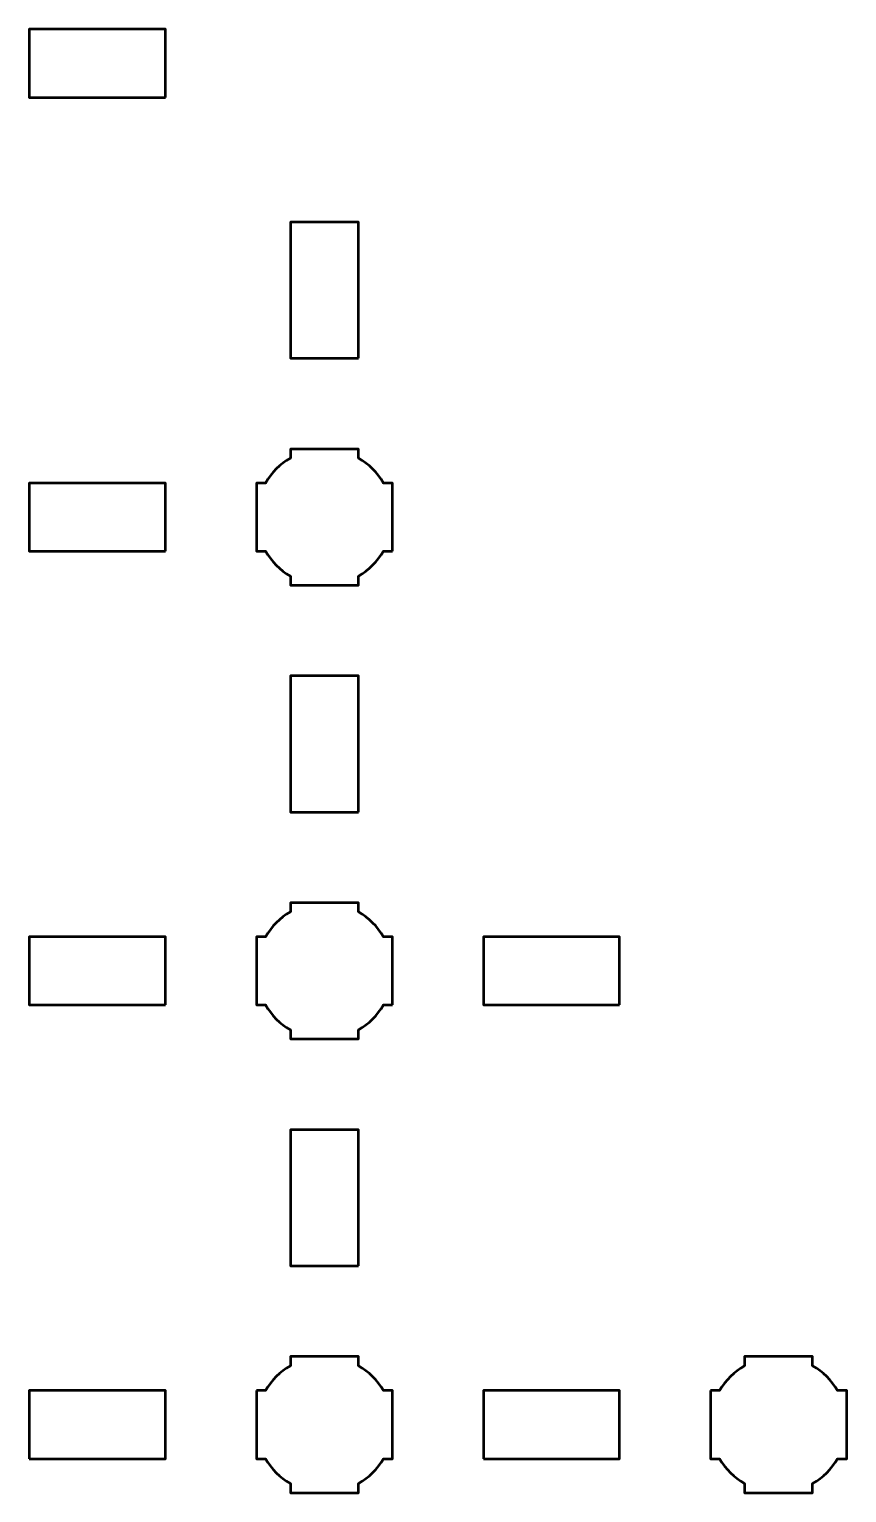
# Model space of a CAD drawing. Header units: centimetres. Extents: x -20.1 to -0.9, y -24.5 to -5.2.
# Drawn here: x -5.8 to -2.2, y -15.15 to -8.7 of the extents above; entities that cross this region are included whole.
import ezdxf

# ---------------------------------------------------------------- set-up
doc = ezdxf.new("R2010")
doc.units = ezdxf.units.CM
doc.header["$MEASUREMENT"] = 0
doc.layers.add('Layer 1', color=7, linetype='Continuous')

msp = doc.modelspace()

# ---------------------------------------------------------------- linework, layer by layer
at = {"layer": 'Layer 1', "lineweight": 53}
for points in [[(-5.8, -15), (-5.2, -15), (-5.2, -14.7), (-5.8, -14.7), (-5.8, -15)], [(-3.8, -15), (-3.2, -15), (-3.2, -14.7), (-3.8, -14.7), (-3.8, -15)]]:
    msp.add_lwpolyline(points, close=True, dxfattribs=at)
for points, knots in [([(-5.20002, -9), (-5.20002, -9), (-5.80002, -9), (-5.80002, -9), (-5.80002, -9), (-5.80002, -9), (-5.80002, -8.7), (-5.80002, -8.7), (-5.80002, -8.7), (-5.80002, -8.7), (-5.20002, -8.7), (-5.20002, -8.7), (-5.20002, -8.7), (-5.20002, -8.7), (-5.20002, -9), (-5.20002, -9)], [0, 0, 0, 0, 0.25, 0.25, 0.25, 0.25, 0.5, 0.5, 0.5, 0.5, 0.75, 0.75, 0.75, 0.75, 1, 1, 1, 1]), ([(-4.35002, -10.15), (-4.35002, -10.15), (-4.65002, -10.15), (-4.65002, -10.15), (-4.65002, -10.15), (-4.65002, -10.15), (-4.65002, -9.55), (-4.65002, -9.55), (-4.65002, -9.55), (-4.65002, -9.55), (-4.35002, -9.55), (-4.35002, -9.55), (-4.35002, -9.55), (-4.35002, -9.55), (-4.35002, -10.15), (-4.35002, -10.15)], [0, 0, 0, 0, 0.25, 0.25, 0.25, 0.25, 0.5, 0.5, 0.5, 0.5, 0.75, 0.75, 0.75, 0.75, 1, 1, 1, 1]), ([(-4.20002, -11), (-4.20002, -11), (-4.24017, -11), (-4.24017, -11), (-4.24017, -11), (-4.26652, -11.04553), (-4.30449, -11.0835), (-4.35002, -11.10985), (-4.35002, -11.10985), (-4.35002, -11.10985), (-4.35002, -11.15), (-4.35002, -11.15), (-4.35002, -11.15), (-4.35002, -11.15), (-4.50002, -11.15), (-4.50002, -11.15), (-4.50002, -11.15), (-4.50002, -11.15), (-4.65002, -11.15), (-4.65002, -11.15), (-4.65002, -11.15), (-4.65002, -11.15), (-4.65002, -11.10985), (-4.65002, -11.10985), (-4.65002, -11.10985), (-4.69555, -11.0835), (-4.73352, -11.04553), (-4.75987, -11), (-4.75987, -11), (-4.75987, -11), (-4.80002, -11), (-4.80002, -11), (-4.80002, -11), (-4.80002, -11), (-4.80002, -10.85), (-4.80002, -10.85), (-4.80002, -10.85), (-4.80002, -10.85), (-4.80002, -10.7), (-4.80002, -10.7), (-4.80002, -10.7), (-4.80002, -10.7), (-4.75987, -10.7), (-4.75987, -10.7), (-4.75987, -10.7), (-4.73352, -10.65447), (-4.69555, -10.6165), (-4.65002, -10.59015), (-4.65002, -10.59015), (-4.65002, -10.59015), (-4.65002, -10.55), (-4.65002, -10.55), (-4.65002, -10.55), (-4.65002, -10.55), (-4.50002, -10.55), (-4.50002, -10.55), (-4.50002, -10.55), (-4.50002, -10.55), (-4.35002, -10.55), (-4.35002, -10.55), (-4.35002, -10.55), (-4.35002, -10.55), (-4.35002, -10.59015), (-4.35002, -10.59015), (-4.35002, -10.59015), (-4.30449, -10.6165), (-4.26652, -10.65447), (-4.24017, -10.7), (-4.24017, -10.7), (-4.24017, -10.7), (-4.20002, -10.7), (-4.20002, -10.7), (-4.20002, -10.7), (-4.20002, -10.7), (-4.20002, -10.85), (-4.20002, -10.85), (-4.20002, -10.85), (-4.20002, -10.85), (-4.20002, -11), (-4.20002, -11)], [0, 0, 0, 0, 0.05, 0.05, 0.05, 0.05, 0.1, 0.1, 0.1, 0.1, 0.15, 0.15, 0.15, 0.15, 0.2, 0.2, 0.2, 0.2, 0.25, 0.25, 0.25, 0.25, 0.3, 0.3, 0.3, 0.3, 0.35, 0.35, 0.35, 0.35, 0.4, 0.4, 0.4, 0.4, 0.45, 0.45, 0.45, 0.45, 0.5, 0.5, 0.5, 0.5, 0.55, 0.55, 0.55, 0.55, 0.6, 0.6, 0.6, 0.6, 0.65, 0.65, 0.65, 0.65, 0.7, 0.7, 0.7, 0.7, 0.75, 0.75, 0.75, 0.75, 0.8, 0.8, 0.8, 0.8, 0.85, 0.85, 0.85, 0.85, 0.9, 0.9, 0.9, 0.9, 0.95, 0.95, 0.95, 0.95, 1, 1, 1, 1]), ([(-5.20002, -11), (-5.20002, -11), (-5.80002, -11), (-5.80002, -11), (-5.80002, -11), (-5.80002, -11), (-5.80002, -10.7), (-5.80002, -10.7), (-5.80002, -10.7), (-5.80002, -10.7), (-5.20002, -10.7), (-5.20002, -10.7), (-5.20002, -10.7), (-5.20002, -10.7), (-5.20002, -11), (-5.20002, -11)], [0, 0, 0, 0, 0.25, 0.25, 0.25, 0.25, 0.5, 0.5, 0.5, 0.5, 0.75, 0.75, 0.75, 0.75, 1, 1, 1, 1]), ([(-4.35002, -12.15), (-4.35002, -12.15), (-4.65002, -12.15), (-4.65002, -12.15), (-4.65002, -12.15), (-4.65002, -12.15), (-4.65002, -11.55), (-4.65002, -11.55), (-4.65002, -11.55), (-4.65002, -11.55), (-4.35002, -11.55), (-4.35002, -11.55), (-4.35002, -11.55), (-4.35002, -11.55), (-4.35002, -12.15), (-4.35002, -12.15)], [0, 0, 0, 0, 0.25, 0.25, 0.25, 0.25, 0.5, 0.5, 0.5, 0.5, 0.75, 0.75, 0.75, 0.75, 1, 1, 1, 1]), ([(-4.20002, -13), (-4.20002, -13), (-4.24017, -13), (-4.24017, -13), (-4.24017, -13), (-4.26652, -13.04553), (-4.30449, -13.0835), (-4.35002, -13.10985), (-4.35002, -13.10985), (-4.35002, -13.10985), (-4.35002, -13.15), (-4.35002, -13.15), (-4.35002, -13.15), (-4.35002, -13.15), (-4.50002, -13.15), (-4.50002, -13.15), (-4.50002, -13.15), (-4.50002, -13.15), (-4.65002, -13.15), (-4.65002, -13.15), (-4.65002, -13.15), (-4.65002, -13.15), (-4.65002, -13.10985), (-4.65002, -13.10985), (-4.65002, -13.10985), (-4.69555, -13.0835), (-4.73352, -13.04553), (-4.75987, -13), (-4.75987, -13), (-4.75987, -13), (-4.80002, -13), (-4.80002, -13), (-4.80002, -13), (-4.80002, -13), (-4.80002, -12.85), (-4.80002, -12.85), (-4.80002, -12.85), (-4.80002, -12.85), (-4.80002, -12.7), (-4.80002, -12.7), (-4.80002, -12.7), (-4.80002, -12.7), (-4.75987, -12.7), (-4.75987, -12.7), (-4.75987, -12.7), (-4.73352, -12.65447), (-4.69555, -12.6165), (-4.65002, -12.59015), (-4.65002, -12.59015), (-4.65002, -12.59015), (-4.65002, -12.55), (-4.65002, -12.55), (-4.65002, -12.55), (-4.65002, -12.55), (-4.50002, -12.55), (-4.50002, -12.55), (-4.50002, -12.55), (-4.50002, -12.55), (-4.35002, -12.55), (-4.35002, -12.55), (-4.35002, -12.55), (-4.35002, -12.55), (-4.35002, -12.59015), (-4.35002, -12.59015), (-4.35002, -12.59015), (-4.30449, -12.6165), (-4.26652, -12.65447), (-4.24017, -12.7), (-4.24017, -12.7), (-4.24017, -12.7), (-4.20002, -12.7), (-4.20002, -12.7), (-4.20002, -12.7), (-4.20002, -12.7), (-4.20002, -12.85), (-4.20002, -12.85), (-4.20002, -12.85), (-4.20002, -12.85), (-4.20002, -13), (-4.20002, -13)], [0, 0, 0, 0, 0.05, 0.05, 0.05, 0.05, 0.1, 0.1, 0.1, 0.1, 0.15, 0.15, 0.15, 0.15, 0.2, 0.2, 0.2, 0.2, 0.25, 0.25, 0.25, 0.25, 0.3, 0.3, 0.3, 0.3, 0.35, 0.35, 0.35, 0.35, 0.4, 0.4, 0.4, 0.4, 0.45, 0.45, 0.45, 0.45, 0.5, 0.5, 0.5, 0.5, 0.55, 0.55, 0.55, 0.55, 0.6, 0.6, 0.6, 0.6, 0.65, 0.65, 0.65, 0.65, 0.7, 0.7, 0.7, 0.7, 0.75, 0.75, 0.75, 0.75, 0.8, 0.8, 0.8, 0.8, 0.85, 0.85, 0.85, 0.85, 0.9, 0.9, 0.9, 0.9, 0.95, 0.95, 0.95, 0.95, 1, 1, 1, 1]), ([(-5.20002, -13), (-5.20002, -13), (-5.80002, -13), (-5.80002, -13), (-5.80002, -13), (-5.80002, -13), (-5.80002, -12.7), (-5.80002, -12.7), (-5.80002, -12.7), (-5.80002, -12.7), (-5.20002, -12.7), (-5.20002, -12.7), (-5.20002, -12.7), (-5.20002, -12.7), (-5.20002, -13), (-5.20002, -13)], [0, 0, 0, 0, 0.25, 0.25, 0.25, 0.25, 0.5, 0.5, 0.5, 0.5, 0.75, 0.75, 0.75, 0.75, 1, 1, 1, 1]), ([(-3.20002, -13), (-3.20002, -13), (-3.80002, -13), (-3.80002, -13), (-3.80002, -13), (-3.80002, -13), (-3.80002, -12.7), (-3.80002, -12.7), (-3.80002, -12.7), (-3.80002, -12.7), (-3.20002, -12.7), (-3.20002, -12.7), (-3.20002, -12.7), (-3.20002, -12.7), (-3.20002, -13), (-3.20002, -13)], [0, 0, 0, 0, 0.25, 0.25, 0.25, 0.25, 0.5, 0.5, 0.5, 0.5, 0.75, 0.75, 0.75, 0.75, 1, 1, 1, 1]), ([(-4.35002, -14.15), (-4.35002, -14.15), (-4.65002, -14.15), (-4.65002, -14.15), (-4.65002, -14.15), (-4.65002, -14.15), (-4.65002, -13.55), (-4.65002, -13.55), (-4.65002, -13.55), (-4.65002, -13.55), (-4.35002, -13.55), (-4.35002, -13.55), (-4.35002, -13.55), (-4.35002, -13.55), (-4.35002, -14.15), (-4.35002, -14.15)], [0, 0, 0, 0, 0.25, 0.25, 0.25, 0.25, 0.5, 0.5, 0.5, 0.5, 0.75, 0.75, 0.75, 0.75, 1, 1, 1, 1]), ([(-4.8, -14.7), (-4.8, -14.7), (-4.75985, -14.7), (-4.75985, -14.7), (-4.75985, -14.7), (-4.7335, -14.65447), (-4.69553, -14.6165), (-4.65, -14.59015), (-4.65, -14.59015), (-4.65, -14.59015), (-4.65, -14.55), (-4.65, -14.55), (-4.65, -14.55), (-4.65, -14.55), (-4.5, -14.55), (-4.5, -14.55), (-4.5, -14.55), (-4.5, -14.55), (-4.35, -14.55), (-4.35, -14.55), (-4.35, -14.55), (-4.35, -14.55), (-4.35, -14.59015), (-4.35, -14.59015), (-4.35, -14.59015), (-4.30447, -14.6165), (-4.2665, -14.65447), (-4.24015, -14.7), (-4.24015, -14.7), (-4.24015, -14.7), (-4.2, -14.7), (-4.2, -14.7), (-4.2, -14.7), (-4.2, -14.7), (-4.2, -14.85), (-4.2, -14.85), (-4.2, -14.85), (-4.2, -14.85), (-4.2, -15), (-4.2, -15), (-4.2, -15), (-4.2, -15), (-4.24015, -15), (-4.24015, -15), (-4.24015, -15), (-4.2665, -15.04553), (-4.30447, -15.0835), (-4.35, -15.10985), (-4.35, -15.10985), (-4.35, -15.10985), (-4.35, -15.15), (-4.35, -15.15), (-4.35, -15.15), (-4.35, -15.15), (-4.5, -15.15), (-4.5, -15.15), (-4.5, -15.15), (-4.5, -15.15), (-4.65, -15.15), (-4.65, -15.15), (-4.65, -15.15), (-4.65, -15.15), (-4.65, -15.10985), (-4.65, -15.10985), (-4.65, -15.10985), (-4.69553, -15.0835), (-4.7335, -15.04553), (-4.75985, -15), (-4.75985, -15), (-4.75985, -15), (-4.8, -15), (-4.8, -15), (-4.8, -15), (-4.8, -15), (-4.8, -14.85), (-4.8, -14.85), (-4.8, -14.85), (-4.8, -14.85), (-4.8, -14.7), (-4.8, -14.7)], [0, 0, 0, 0, 0.05, 0.05, 0.05, 0.05, 0.1, 0.1, 0.1, 0.1, 0.15, 0.15, 0.15, 0.15, 0.2, 0.2, 0.2, 0.2, 0.25, 0.25, 0.25, 0.25, 0.3, 0.3, 0.3, 0.3, 0.35, 0.35, 0.35, 0.35, 0.4, 0.4, 0.4, 0.4, 0.45, 0.45, 0.45, 0.45, 0.5, 0.5, 0.5, 0.5, 0.55, 0.55, 0.55, 0.55, 0.6, 0.6, 0.6, 0.6, 0.65, 0.65, 0.65, 0.65, 0.7, 0.7, 0.7, 0.7, 0.75, 0.75, 0.75, 0.75, 0.8, 0.8, 0.8, 0.8, 0.85, 0.85, 0.85, 0.85, 0.9, 0.9, 0.9, 0.9, 0.95, 0.95, 0.95, 0.95, 1, 1, 1, 1]), ([(-2.8, -14.7), (-2.8, -14.7), (-2.75985, -14.7), (-2.75985, -14.7), (-2.75985, -14.7), (-2.7335, -14.65447), (-2.69553, -14.6165), (-2.65, -14.59015), (-2.65, -14.59015), (-2.65, -14.59015), (-2.65, -14.55), (-2.65, -14.55), (-2.65, -14.55), (-2.65, -14.55), (-2.5, -14.55), (-2.5, -14.55), (-2.5, -14.55), (-2.5, -14.55), (-2.35, -14.55), (-2.35, -14.55), (-2.35, -14.55), (-2.35, -14.55), (-2.35, -14.59015), (-2.35, -14.59015), (-2.35, -14.59015), (-2.30447, -14.6165), (-2.2665, -14.65447), (-2.24015, -14.7), (-2.24015, -14.7), (-2.24015, -14.7), (-2.2, -14.7), (-2.2, -14.7), (-2.2, -14.7), (-2.2, -14.7), (-2.2, -14.85), (-2.2, -14.85), (-2.2, -14.85), (-2.2, -14.85), (-2.2, -15), (-2.2, -15), (-2.2, -15), (-2.2, -15), (-2.24015, -15), (-2.24015, -15), (-2.24015, -15), (-2.2665, -15.04553), (-2.30447, -15.0835), (-2.35, -15.10985), (-2.35, -15.10985), (-2.35, -15.10985), (-2.35, -15.15), (-2.35, -15.15), (-2.35, -15.15), (-2.35, -15.15), (-2.5, -15.15), (-2.5, -15.15), (-2.5, -15.15), (-2.5, -15.15), (-2.65, -15.15), (-2.65, -15.15), (-2.65, -15.15), (-2.65, -15.15), (-2.65, -15.10985), (-2.65, -15.10985), (-2.65, -15.10985), (-2.69553, -15.0835), (-2.7335, -15.04553), (-2.75985, -15), (-2.75985, -15), (-2.75985, -15), (-2.8, -15), (-2.8, -15), (-2.8, -15), (-2.8, -15), (-2.8, -14.85), (-2.8, -14.85), (-2.8, -14.85), (-2.8, -14.85), (-2.8, -14.7), (-2.8, -14.7)], [0, 0, 0, 0, 0.05, 0.05, 0.05, 0.05, 0.1, 0.1, 0.1, 0.1, 0.15, 0.15, 0.15, 0.15, 0.2, 0.2, 0.2, 0.2, 0.25, 0.25, 0.25, 0.25, 0.3, 0.3, 0.3, 0.3, 0.35, 0.35, 0.35, 0.35, 0.4, 0.4, 0.4, 0.4, 0.45, 0.45, 0.45, 0.45, 0.5, 0.5, 0.5, 0.5, 0.55, 0.55, 0.55, 0.55, 0.6, 0.6, 0.6, 0.6, 0.65, 0.65, 0.65, 0.65, 0.7, 0.7, 0.7, 0.7, 0.75, 0.75, 0.75, 0.75, 0.8, 0.8, 0.8, 0.8, 0.85, 0.85, 0.85, 0.85, 0.9, 0.9, 0.9, 0.9, 0.95, 0.95, 0.95, 0.95, 1, 1, 1, 1])]:
    msp.add_open_spline(points, degree=3, knots=knots, dxfattribs=at)

doc.saveas('drawing.dxf')
